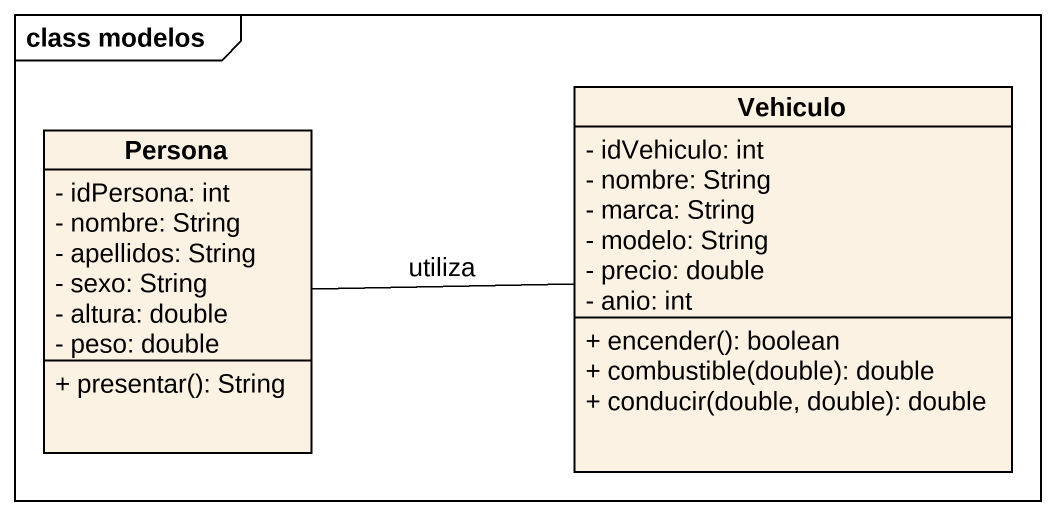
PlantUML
@startuml
mainframe class modelos
hide circle
hide empty members
skinparam classAttributeIconSize 0
class Persona {
  - idPersona: int
  - nombre: String
  - apellidos: String
  - sexo: String
  - altura: double
  - peso: double
  + presentar(): String
}
class Vehiculo {
  - idVehiculo: int
  - nombre: String
  - marca: String
  - modelo: String
  - precio: double
  - anio: int
  + encender(): boolean
  + combustible(double): double
  + conducir(double, double): double
}
Persona -right- Vehiculo : utiliza
@enduml
